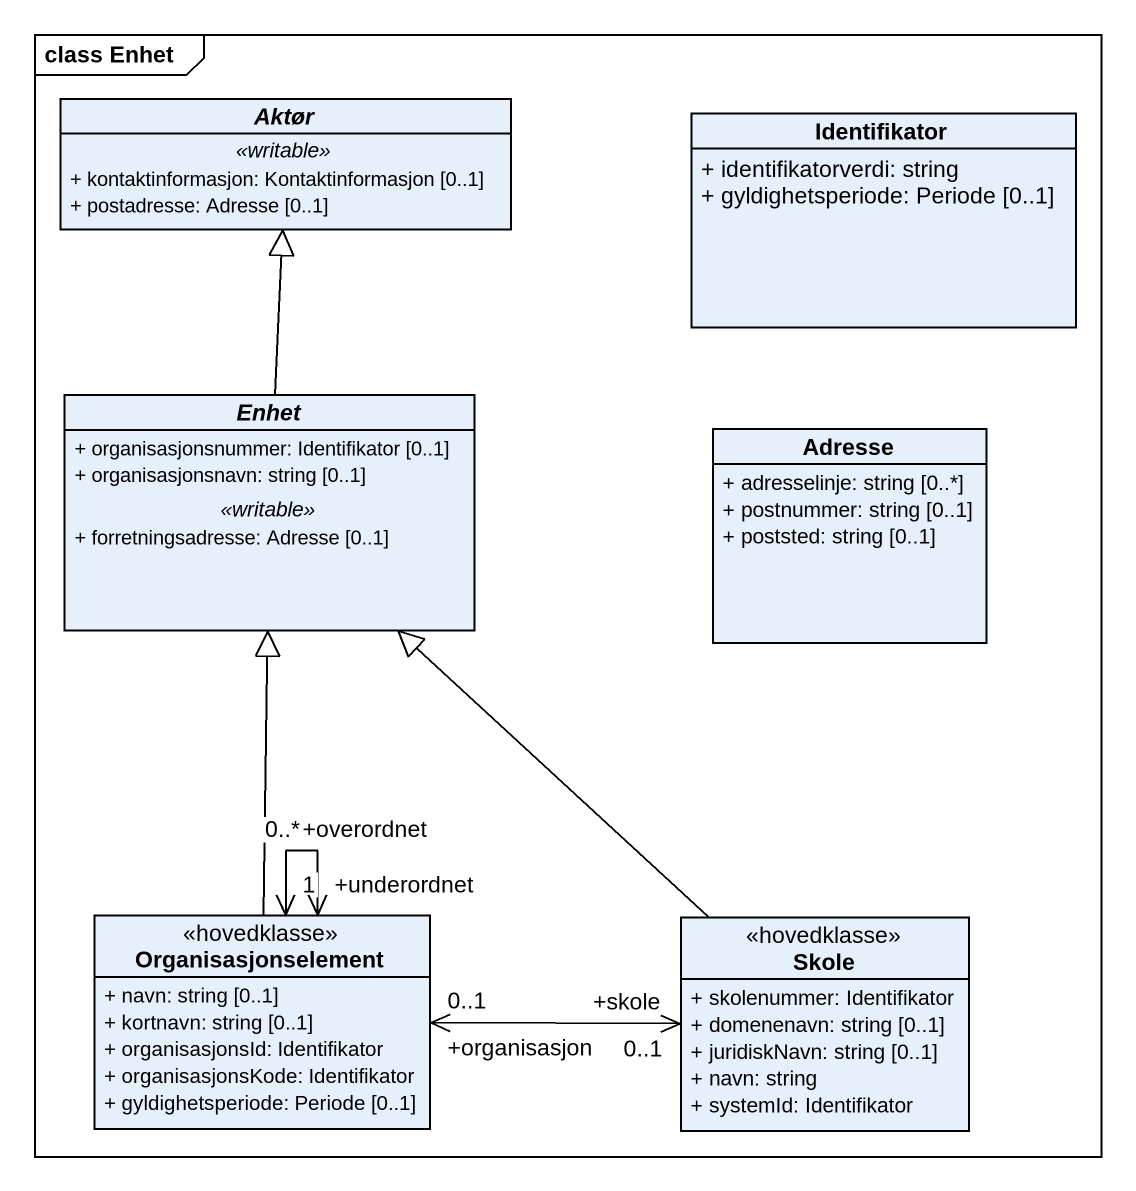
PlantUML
@startuml
mainframe class Enhet
hide circle
hide empty members
skinparam classAttributeIconSize 0
abstract class Aktør {
  .. <<writable>> ..
  + kontaktinformasjon: Kontaktinformasjon [0..1]
  + postadresse: Adresse [0..1]
}
class Identifikator {
  + identifikatorverdi: string
  + gyldighetsperiode: Periode [0..1]
}
abstract class Enhet {
  + organisasjonsnummer: Identifikator [0..1]
  + organisasjonsnavn: string [0..1]
  .. <<writable>> ..
  + forretningsadresse: Adresse [0..1]
}
class Adresse {
  + adresselinje: string [0..*]
  + postnummer: string [0..1]
  + poststed: string [0..1]
}
class Organisasjonselement <<hovedklasse>> {
  + navn: string [0..1]
  + kortnavn: string [0..1]
  + organisasjonsId: Identifikator
  + organisasjonsKode: Identifikator
  + gyldighetsperiode: Periode [0..1]
}
class Skole <<hovedklasse>> {
  + skolenummer: Identifikator
  + domenenavn: string [0..1]
  + juridiskNavn: string [0..1]
  + navn: string
  + systemId: Identifikator
}
Enhet -up-|> Aktør
Organisasjonselement -up-|> Enhet
Organisasjonselement "+underordnet\n0..*" <--> "+overordnet\n1" Organisasjonselement
Skole -up-|> Enhet
Skole "+skole\n0..1" <-left-> "+organisasjon\n0..1" Organisasjonselement
@enduml
